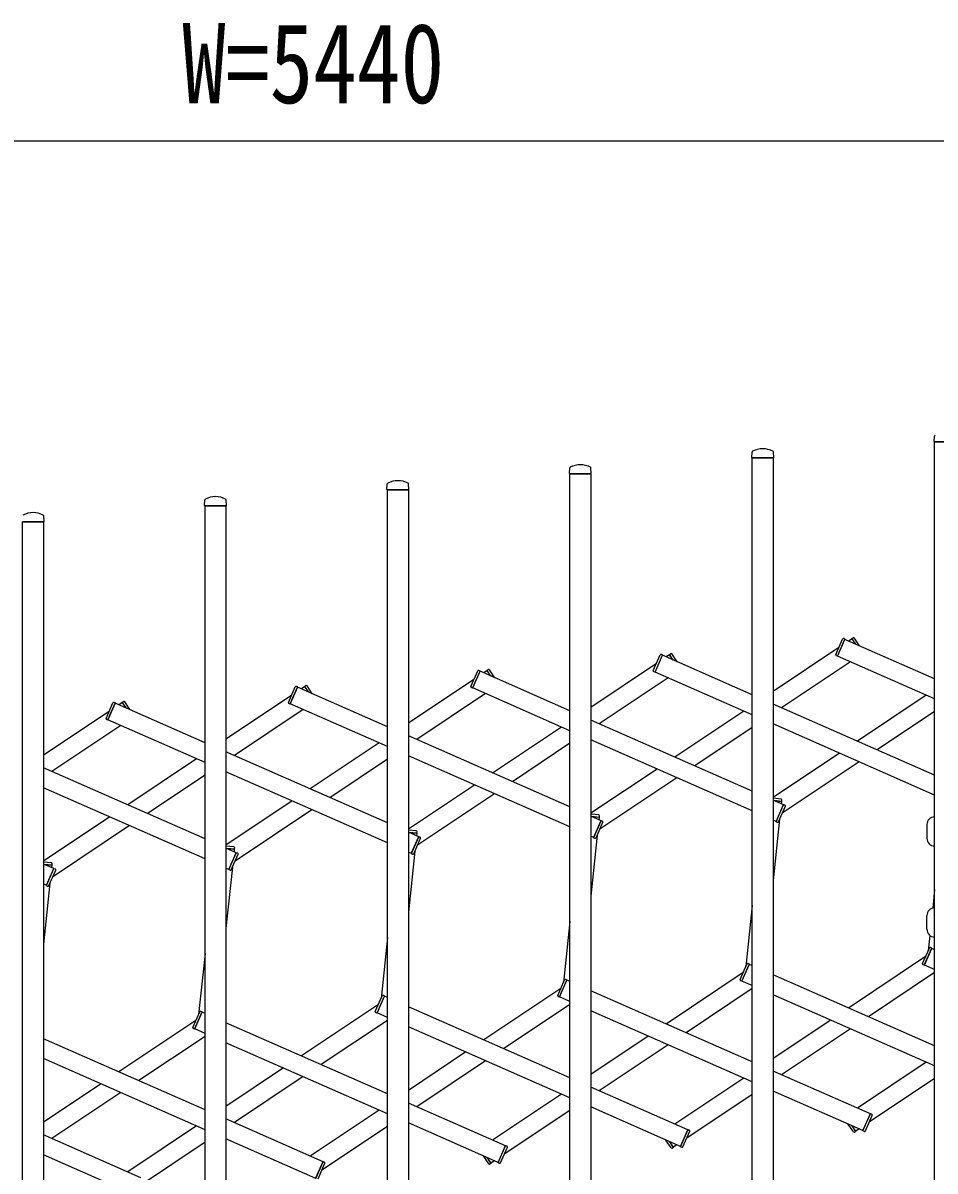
# Model space of a CAD drawing. Units: millimetres, scale not verified. Extents: x -16832 to 16820, y -11880 to 11880.
# Drawn here: x -348 to 652, y -7831 to -6572 of the extents above; entities that cross this region are included whole.
import ezdxf
from ezdxf.enums import TextEntityAlignment as Align

# ---------------------------------------------------------------- set-up
doc = ezdxf.new("R2010")
doc.units = ezdxf.units.MM
doc.header["$LTSCALE"] = 50
for name, color, linetype in [('0-3_YKK_13', 4, 'Continuous'), ('0-4_YKK_A1', 4, 'Continuous'), ('0-5_YKK_D', 6, 'Continuous')]:
    doc.layers.add(name, color=color, linetype=linetype)
doc.styles.add('ＭＳ ゴシック', font='')
doc.styles.get('ＭＳ ゴシック').set_extended_font_data('MS Gothic')

msp = doc.modelspace()

# ---------------------------------------------------------------- linework, layer by layer
at = {"layer": '0-3_YKK_13'}
for p, q in [((651.58, -7031.22), (651.95, -7025.09)), ((675.28, -7031.54), (651.88, -7031.54)), ((451.58, -7048.72), (451.95, -7042.59)), ((475.28, -7049.03), (451.88, -7049.03)), ((475.58, -7048.72), (475.2, -7042.59)), ((251.58, -7066.21), (251.95, -7060.09)), ((275.58, -7066.21), (275.2, -7060.09)), ((275.28, -7066.53), (251.88, -7066.53)), ((51.58, -7083.71), (51.95, -7077.58)), ((75.28, -7084.03), (51.88, -7084.03)), ((75.58, -7083.71), (75.2, -7077.58)), ((-148.42, -7101.21), (-148.05, -7095.08)), ((-124.42, -7101.21), (-124.8, -7095.08)), ((-324.42, -7118.71), (-324.8, -7112.58)), ((-124.72, -7101.53), (-148.12, -7101.53)), ((-324.72, -7119.02), (-348.12, -7119.02)), ((543.59, -7264.66), (551.08, -7247.63)), ((545.47, -7266.58), (553.77, -7247.72)), ((553.77, -7247.72), (552.4, -7247.12)), ((561.37, -7247.06), (562.61, -7246.23)), ((565.47, -7253.2), (561.37, -7247.06)), ((569.73, -7255.07), (564, -7246.5)), ((343.59, -7282.15), (351.08, -7265.13)), ((345.47, -7284.08), (353.77, -7265.22)), ((353.77, -7265.22), (352.4, -7264.62)), ((361.37, -7264.56), (362.61, -7263.72)), ((365.47, -7270.7), (361.37, -7264.56)), ((369.73, -7272.57), (364, -7264)), ((545.47, -7266.58), (544.1, -7265.97)), ((143.59, -7299.65), (151.08, -7282.63)), ((145.47, -7301.57), (153.77, -7282.72)), ((153.77, -7282.72), (152.4, -7282.11)), ((161.37, -7282.05), (162.61, -7281.22)), ((165.47, -7288.19), (161.37, -7282.05)), ((169.73, -7290.07), (164, -7281.5)), ((345.47, -7284.08), (344.1, -7283.47)), ((-56.41, -7317.15), (-48.92, -7300.12)), ((-54.53, -7319.07), (-46.23, -7300.22)), ((-46.23, -7300.22), (-47.6, -7299.61)), ((-38.63, -7299.55), (-37.39, -7298.72)), ((-34.53, -7305.69), (-38.63, -7299.55)), ((-30.27, -7307.57), (-36, -7298.99)), ((145.47, -7301.57), (144.1, -7300.97)), ((-256.41, -7334.65), (-248.92, -7317.62)), ((-254.53, -7336.57), (-246.23, -7317.71)), ((-246.23, -7317.71), (-247.6, -7317.11)), ((-238.63, -7317.05), (-237.39, -7316.22)), ((-234.53, -7323.19), (-238.63, -7317.05)), ((-230.27, -7325.06), (-236, -7316.49)), ((-54.53, -7319.07), (-55.9, -7318.47)), ((-254.53, -7336.57), (-255.9, -7335.96)), ((483.73, -7423.07), (475.08, -7422.17)), ((484.46, -7425.67), (475.77, -7424.75)), ((484.46, -7425.67), (484.62, -7424.17)), ((283.73, -7440.57), (275.08, -7439.66)), ((478.18, -7447.99), (486.48, -7429.14)), ((480.87, -7448.08), (488.36, -7431.06)), ((486.48, -7429.14), (487.85, -7429.74)), ((284.46, -7443.16), (275.77, -7442.25)), ((278.18, -7465.49), (286.48, -7446.63)), ((280.87, -7465.58), (288.36, -7448.56)), ((284.46, -7443.16), (284.62, -7441.67)), ((286.48, -7446.63), (287.85, -7447.24)), ((478.18, -7447.99), (479.55, -7448.6)), ((643.58, -7451.14), (643.58, -7466.14)), ((83.73, -7458.07), (75.08, -7457.16)), ((84.46, -7460.66), (75.77, -7459.75)), ((78.18, -7482.99), (86.48, -7464.13)), ((84.46, -7460.66), (84.62, -7459.17)), ((86.48, -7464.13), (87.85, -7464.74)), ((-116.27, -7475.57), (-124.92, -7474.66)), ((-115.54, -7478.16), (-124.23, -7477.25)), ((-115.54, -7478.16), (-115.38, -7476.67)), ((80.87, -7483.08), (88.36, -7466.05)), ((278.18, -7465.49), (279.55, -7466.09)), ((-121.82, -7500.48), (-113.52, -7481.63)), ((-119.13, -7500.58), (-111.64, -7483.55)), ((-113.52, -7481.63), (-112.15, -7482.23)), ((78.18, -7482.99), (79.55, -7483.59)), ((-316.27, -7493.07), (-324.92, -7492.16)), ((-315.54, -7495.66), (-324.23, -7494.74)), ((-321.82, -7517.98), (-313.52, -7499.13)), ((-319.13, -7518.07), (-311.64, -7501.05)), ((-315.54, -7495.66), (-315.38, -7494.16)), ((-313.52, -7499.13), (-312.15, -7499.73)), ((-121.82, -7500.48), (-120.45, -7501.09)), ((-321.82, -7517.98), (-320.45, -7518.59)), ((643.58, -7565.94), (643.58, -7550.94)), ((638.79, -7603.51), (646.28, -7586.49)), ((640.67, -7605.43), (648.97, -7586.58)), ((648.97, -7586.58), (647.6, -7585.97)), ((448.97, -7604.08), (447.6, -7603.47)), ((438.79, -7621.01), (446.28, -7603.98)), ((440.67, -7622.93), (448.97, -7604.08)), ((640.67, -7605.43), (639.3, -7604.83)), ((238.79, -7638.51), (246.28, -7621.48)), ((240.67, -7640.43), (248.97, -7621.57)), ((248.97, -7621.57), (247.6, -7620.97)), ((440.67, -7622.93), (439.3, -7622.33)), ((38.79, -7656), (46.28, -7638.98)), ((40.67, -7657.93), (48.97, -7639.07)), ((48.97, -7639.07), (47.6, -7638.47)), ((240.67, -7640.43), (239.3, -7639.82)), ((-161.21, -7673.5), (-153.72, -7656.48)), ((-159.33, -7675.42), (-151.03, -7656.57)), ((-151.03, -7656.57), (-152.4, -7655.96)), ((40.67, -7657.93), (39.3, -7657.32)), ((-159.33, -7675.42), (-160.7, -7674.82)), ((563.15, -7788.07), (557.42, -7779.5)), ((573.38, -7786.85), (581.68, -7767.99)), ((576.07, -7786.94), (583.56, -7769.91)), ((581.68, -7767.99), (583.05, -7768.6)), ((373.38, -7804.34), (381.68, -7785.49)), ((376.07, -7804.44), (383.56, -7787.41)), ((381.68, -7785.49), (383.05, -7786.09)), ((565.78, -7787.51), (561.68, -7781.37)), ((565.78, -7787.51), (564.54, -7788.34)), ((573.38, -7786.85), (574.75, -7787.45)), ((173.38, -7821.84), (181.68, -7802.99)), ((176.07, -7821.93), (183.56, -7804.91)), ((181.68, -7802.99), (183.05, -7803.59)), ((363.15, -7805.57), (357.42, -7796.99)), ((365.78, -7805.01), (361.68, -7798.87)), ((373.38, -7804.34), (374.75, -7804.95)), ((163.15, -7823.06), (157.42, -7814.49)), ((165.78, -7822.51), (161.68, -7816.37)), ((365.78, -7805.01), (364.54, -7805.84)), ((-26.62, -7839.34), (-18.32, -7820.48)), ((-23.93, -7839.43), (-16.44, -7822.41)), ((-18.32, -7820.48), (-16.95, -7821.09)), ((165.78, -7822.51), (164.54, -7823.34)), ((173.38, -7821.84), (174.75, -7822.45))]:
    msp.add_line(p, q, dxfattribs=at)
for centre, radius, start, end in [((652.95, -7025.15), 1, 117.6601, 176.5), ((651.88, -7031.24), 0.3, 176.5, 180), ((651.88, -7031.24), 0.3, 180, 270), ((451.88, -7048.73), 0.3, 176.5, 180), ((451.88, -7048.73), 0.3, 180, 270), ((452.95, -7042.65), 1, 117.6601, 176.5), ((463.58, -7062.92), 23.89, 62.3399, 117.6601), ((474.2, -7042.65), 1, 3.5, 62.3399), ((475.28, -7048.73), 0.3, 270, 0), ((475.28, -7048.73), 0.3, 0, 3.5), ((252.95, -7060.15), 1, 117.6601, 176.5), ((263.58, -7080.42), 23.89, 62.3399, 117.6601), ((274.2, -7060.15), 1, 3.5, 62.3399), ((63.58, -7097.92), 23.89, 62.3399, 117.6601), ((251.88, -7066.23), 0.3, 176.5, 180), ((251.88, -7066.23), 0.3, 180, 270), ((275.28, -7066.23), 0.3, 270, 0), ((275.28, -7066.23), 0.3, 0, 3.5), ((51.88, -7083.73), 0.3, 176.5, 180), ((51.88, -7083.73), 0.3, 180, 270), ((52.95, -7077.65), 1, 117.6601, 176.5), ((74.2, -7077.65), 1, 3.5, 62.3399), ((75.28, -7083.73), 0.3, 270, 0), ((75.28, -7083.73), 0.3, 0, 3.5), ((-147.05, -7095.14), 1, 117.6601, 176.5), ((-136.42, -7115.42), 23.89, 62.3399, 117.6601), ((-125.8, -7095.14), 1, 3.5, 62.3399), ((-336.42, -7132.92), 23.89, 62.3399, 117.6601), ((-325.8, -7112.64), 1, 3.5, 62.3399), ((-148.12, -7101.23), 0.3, 176.5, 180), ((-148.12, -7101.23), 0.3, 180, 270), ((-124.72, -7101.23), 0.3, 270, 0), ((-124.72, -7101.23), 0.3, 0, 3.5), ((-324.72, -7118.72), 0.3, 270, 0), ((-324.72, -7118.72), 0.3, 0, 3.5), ((552, -7248.03), 1, 66.24664, 156.24664), ((563.17, -7247.06), 1, 33.75336, 123.75336), ((363.17, -7264.55), 1, 33.75336, 123.75336), ((352, -7265.53), 1, 66.24664, 156.24664), ((544.5, -7265.06), 1, 156.24664, 246.24664), ((152, -7283.03), 1, 66.24664, 156.24664), ((163.17, -7282.05), 1, 33.75336, 123.75336), ((344.5, -7282.56), 1, 156.24664, 246.24664), ((-48, -7300.53), 1, 66.24664, 156.24664), ((-36.83, -7299.55), 1, 33.75336, 123.75336), ((144.5, -7300.05), 1, 156.24664, 246.24664), ((-248, -7318.03), 1, 66.24664, 156.24664), ((-236.83, -7317.05), 1, 33.75336, 123.75336), ((-55.5, -7317.55), 1, 156.24664, 246.24664), ((-255.5, -7335.05), 1, 156.24664, 246.24664), ((483.63, -7424.07), 1, 354.00983, 84.00983), ((487.45, -7430.66), 1, 336.24664, 66.24664), ((283.63, -7441.57), 1, 354.00983, 84.00983), ((287.45, -7448.15), 1, 336.24664, 66.24664), ((479.96, -7447.68), 1, 246.24664, 336.24664), ((652.08, -7451.14), 8.5, 90, 180), ((83.63, -7459.06), 1, 354.00983, 84.00983), ((87.45, -7465.65), 1, 336.24664, 66.24664), ((-116.37, -7476.56), 1, 354.00983, 84.00983), ((279.96, -7465.18), 1, 246.24664, 336.24664), ((652.08, -7466.14), 8.5, 180, 270), ((-112.55, -7483.15), 1, 336.24664, 66.24664), ((79.96, -7482.68), 1, 246.24664, 336.24664), ((-316.37, -7494.06), 1, 354.00983, 84.00983), ((-312.55, -7500.65), 1, 336.24664, 66.24664), ((-120.04, -7500.17), 1, 246.24664, 336.24664), ((-320.04, -7517.67), 1, 246.24664, 336.24664), ((652.08, -7550.94), 8.5, 90, 180), ((652.08, -7565.94), 8.5, 180, 270), ((647.2, -7586.89), 1, 66.24664, 156.24664), ((447.2, -7604.39), 1, 66.24664, 156.24664), ((639.7, -7603.91), 1, 156.24664, 246.24664), ((247.2, -7621.88), 1, 66.24664, 156.24664), ((439.7, -7621.41), 1, 156.24664, 246.24664), ((47.2, -7639.38), 1, 66.24664, 156.24664), ((239.7, -7638.91), 1, 156.24664, 246.24664), ((-152.8, -7656.88), 1, 66.24664, 156.24664), ((39.7, -7656.41), 1, 156.24664, 246.24664), ((-160.3, -7673.9), 1, 156.24664, 246.24664), ((582.65, -7769.51), 1, 336.24664, 66.24664), ((382.65, -7787.01), 1, 336.24664, 66.24664), ((563.98, -7787.51), 1, 213.75336, 303.75336), ((575.16, -7786.54), 1, 246.24664, 336.24664), ((182.65, -7804.51), 1, 336.24664, 66.24664), ((375.16, -7804.03), 1, 246.24664, 336.24664), ((363.98, -7805.01), 1, 213.75336, 303.75336), ((-17.35, -7822), 1, 336.24664, 66.24664), ((163.98, -7822.51), 1, 213.75336, 303.75336), ((175.16, -7821.53), 1, 246.24664, 336.24664)]:
    msp.add_arc(centre, radius, start, end, dxfattribs=at)
at = {"layer": '0-4_YKK_A1'}
for p, q in [((545.59, -7266.3), (553.65, -7248)), ((652.08, -7291.31), (553.65, -7248)), ((561.53, -7247.31), (557.78, -7249.82)), ((565.47, -7253.2), (561.53, -7247.31)), ((546.93, -7257.07), (475.08, -7305.08)), ((346.93, -7274.57), (275.08, -7322.58)), ((345.59, -7283.8), (353.65, -7265.5)), ((452.08, -7308.81), (353.65, -7265.5)), ((361.53, -7264.81), (357.78, -7267.31)), ((365.47, -7270.7), (361.53, -7264.81)), ((559.77, -7272.54), (484.28, -7322.99)), ((652.08, -7313.16), (545.59, -7266.3)), ((145.59, -7301.3), (153.65, -7282.99)), ((252.08, -7326.31), (153.65, -7282.99)), ((161.53, -7282.3), (157.78, -7284.81)), ((165.47, -7288.19), (161.53, -7282.3)), ((452.08, -7330.66), (345.59, -7283.8)), ((-54.41, -7318.8), (-46.35, -7300.49)), ((52.08, -7343.81), (-46.35, -7300.49)), ((-38.47, -7299.8), (-42.22, -7302.31)), ((-34.53, -7305.69), (-38.47, -7299.8)), ((146.93, -7292.06), (75.08, -7340.08)), ((252.08, -7348.16), (145.59, -7301.3)), ((359.77, -7290.04), (284.28, -7340.48)), ((-53.07, -7309.56), (-124.92, -7357.58)), ((159.77, -7307.54), (84.28, -7357.98)), ((642.87, -7309.11), (567.38, -7359.55)), ((-254.41, -7336.29), (-246.35, -7317.99)), ((-147.92, -7361.3), (-246.35, -7317.99)), ((-238.47, -7317.3), (-242.22, -7319.81)), ((-234.53, -7323.19), (-238.47, -7317.3)), ((-40.23, -7325.03), (-115.72, -7375.48)), ((52.08, -7365.66), (-54.41, -7318.8)), ((652.08, -7396.83), (475.08, -7318.93)), ((-253.07, -7327.06), (-324.92, -7375.08)), ((-147.92, -7383.15), (-254.41, -7336.29)), ((452.08, -7414.32), (275.08, -7336.43)), ((442.87, -7326.61), (367.38, -7377.05)), ((652.08, -7327.01), (589.09, -7369.11)), ((-240.23, -7342.53), (-315.72, -7392.98)), ((242.87, -7344.11), (167.38, -7394.55)), ((452.08, -7344.51), (389.09, -7386.6)), ((652.08, -7418.68), (475.08, -7340.78)), ((42.87, -7361.6), (-32.62, -7412.05)), ((252.08, -7431.82), (75.08, -7353.93)), ((252.08, -7362.01), (189.09, -7404.1)), ((452.08, -7436.18), (275.08, -7358.28)), ((52.08, -7449.32), (-124.92, -7371.43)), ((252.08, -7453.67), (75.08, -7375.78)), ((547.67, -7372.73), (475.08, -7421.24)), ((-147.92, -7466.82), (-324.92, -7388.92)), ((-157.13, -7379.1), (-232.62, -7429.55)), ((52.08, -7379.5), (-10.91, -7421.6)), ((569.37, -7382.28), (485.03, -7438.65)), ((-147.92, -7397), (-210.91, -7439.1)), ((52.08, -7471.17), (-124.92, -7393.28)), ((347.67, -7390.23), (275.08, -7438.74)), ((369.37, -7399.78), (285.03, -7456.14)), ((-147.92, -7488.67), (-324.92, -7410.77)), ((147.67, -7407.72), (75.08, -7456.23)), ((-52.33, -7425.22), (-124.92, -7473.73)), ((169.37, -7417.28), (85.03, -7473.64)), ((486.36, -7429.41), (475.08, -7424.45)), ((475.77, -7424.75), (484.17, -7425.63)), ((484.17, -7425.63), (483.88, -7428.32)), ((-30.63, -7434.77), (-114.97, -7491.14)), ((478.3, -7447.72), (486.36, -7429.41)), ((-252.33, -7442.72), (-324.92, -7491.23)), ((-230.63, -7452.27), (-314.97, -7508.64)), ((286.36, -7446.91), (275.08, -7441.94)), ((275.77, -7442.25), (284.17, -7443.13)), ((278.3, -7465.21), (286.36, -7446.91)), ((284.17, -7443.13), (283.88, -7445.82)), ((482.1, -7445.28), (475.08, -7512.26)), ((478.3, -7447.72), (475.08, -7446.3)), ((86.36, -7464.41), (75.08, -7459.44)), ((75.77, -7459.75), (84.17, -7460.63)), ((78.3, -7482.71), (86.36, -7464.41)), ((84.17, -7460.63), (83.88, -7463.32)), ((282.1, -7462.78), (275.08, -7529.76)), ((278.3, -7465.21), (275.08, -7463.79)), ((-113.64, -7481.9), (-124.92, -7476.94)), ((-124.23, -7477.25), (-115.83, -7478.13)), ((-121.7, -7500.21), (-113.64, -7481.9)), ((-115.83, -7478.13), (-116.12, -7480.82)), ((82.1, -7480.28), (75.08, -7547.26)), ((78.3, -7482.71), (75.08, -7481.29)), ((-313.64, -7499.4), (-324.92, -7494.44)), ((-324.23, -7494.74), (-315.83, -7495.62)), ((-321.7, -7517.71), (-313.64, -7499.4)), ((-315.83, -7495.62), (-316.12, -7498.31)), ((-117.9, -7497.78), (-124.92, -7564.75)), ((-121.7, -7500.21), (-124.92, -7498.79)), ((-317.9, -7515.27), (-324.92, -7582.25)), ((-321.7, -7517.71), (-324.92, -7516.29)), ((652.08, -7522.31), (649.93, -7542.71)), ((452.08, -7539.81), (445.05, -7606.78)), ((252.08, -7557.3), (245.05, -7624.28)), ((52.08, -7574.8), (45.05, -7641.78)), ((646.8, -7572.6), (645.05, -7589.29)), ((640.79, -7605.16), (648.85, -7586.85)), ((652.08, -7588.27), (648.85, -7586.85)), ((-147.92, -7592.3), (-154.95, -7659.28)), ((642.13, -7595.92), (557.78, -7652.29)), ((442.13, -7613.42), (357.78, -7669.79)), ((440.79, -7622.66), (448.85, -7604.35)), ((452.08, -7605.77), (448.85, -7604.35)), ((652.08, -7693.79), (475.08, -7615.89)), ((652.08, -7613.33), (579.48, -7661.84)), ((652.08, -7610.12), (640.79, -7605.16)), ((240.79, -7640.15), (248.85, -7621.85)), ((252.08, -7623.27), (248.85, -7621.85)), ((452.08, -7627.62), (440.79, -7622.66)), ((40.79, -7657.65), (48.85, -7639.35)), ((52.08, -7640.77), (48.85, -7639.35)), ((242.13, -7630.92), (157.78, -7687.28)), ((252.08, -7645.12), (240.79, -7640.15)), ((452.08, -7711.28), (275.08, -7633.39)), ((452.08, -7630.83), (379.48, -7679.34)), ((652.08, -7715.64), (475.08, -7637.74)), ((42.13, -7648.42), (-42.22, -7704.78)), ((252.08, -7728.78), (75.08, -7650.89)), ((252.08, -7648.33), (179.48, -7696.84)), ((-157.87, -7665.91), (-242.22, -7722.28)), ((-159.21, -7675.15), (-151.15, -7656.84)), ((-147.92, -7658.26), (-151.15, -7656.84)), ((52.08, -7665.82), (-20.52, -7714.33)), ((52.08, -7662.62), (40.79, -7657.65)), ((452.08, -7733.13), (275.08, -7655.24)), ((538.07, -7665.46), (475.08, -7707.56)), ((-147.92, -7680.11), (-159.21, -7675.15)), ((52.08, -7746.28), (-124.92, -7668.38)), ((252.08, -7750.63), (75.08, -7672.74)), ((559.77, -7675.01), (484.28, -7725.46)), ((-147.92, -7763.78), (-324.92, -7685.88)), ((-147.92, -7683.32), (-220.52, -7731.83)), ((52.08, -7768.13), (-124.92, -7690.24)), ((338.07, -7682.96), (275.08, -7725.06)), ((138.07, -7700.46), (75.08, -7742.55)), ((359.77, -7692.51), (284.28, -7742.96)), ((-147.92, -7785.63), (-324.92, -7707.73)), ((159.77, -7710.01), (84.28, -7760.45)), ((642.87, -7711.58), (567.38, -7762.03)), ((-61.93, -7717.96), (-124.92, -7760.05)), ((-40.23, -7727.51), (-115.72, -7777.95)), ((442.87, -7729.08), (367.38, -7779.53)), ((581.56, -7768.27), (475.08, -7721.41)), ((-261.93, -7735.45), (-324.92, -7777.55)), ((381.56, -7785.76), (275.08, -7738.9)), ((652.08, -7729.48), (580.22, -7777.5)), ((-240.23, -7745.01), (-315.72, -7795.45)), ((242.87, -7746.58), (167.38, -7797.02)), ((452.08, -7746.98), (380.22, -7795)), ((573.5, -7786.57), (475.08, -7743.26)), ((42.87, -7764.08), (-32.62, -7814.52)), ((181.56, -7803.26), (75.08, -7756.4)), ((252.08, -7764.48), (180.22, -7812.5)), ((373.5, -7804.07), (275.08, -7760.75)), ((-18.44, -7820.76), (-124.92, -7773.9)), ((173.5, -7821.57), (75.08, -7778.25)), ((573.5, -7786.57), (581.56, -7768.27)), ((-218.44, -7838.26), (-324.92, -7791.4)), ((-157.13, -7781.58), (-232.62, -7832.02)), ((52.08, -7781.98), (-19.78, -7829.99)), ((373.5, -7804.07), (381.56, -7785.76)), ((565.62, -7787.26), (561.68, -7781.37)), ((569.37, -7784.75), (565.62, -7787.26)), ((-147.92, -7799.48), (-219.78, -7847.49)), ((-26.5, -7839.06), (-124.92, -7795.75)), ((173.5, -7821.57), (181.56, -7803.26)), ((365.62, -7804.76), (361.68, -7798.87)), ((369.37, -7802.25), (365.62, -7804.76)), ((-226.5, -7856.56), (-324.92, -7813.25)), ((165.62, -7822.26), (161.68, -7816.37)), ((-26.5, -7839.06), (-18.44, -7820.76)), ((169.37, -7819.75), (165.62, -7822.26))]:
    msp.add_line(p, q, dxfattribs=at)
for points in [[(652.08, -7031.54), (675.08, -7031.54), (675.08, -8011.54), (652.08, -8011.54)], [(452.08, -7049.03), (475.08, -7049.03), (475.08, -8029.03), (452.08, -8029.03)], [(252.08, -7066.53), (275.08, -7066.53), (275.08, -8046.53), (252.08, -8046.53)], [(52.08, -7084.03), (75.08, -7084.03), (75.08, -8064.03), (52.08, -8064.03)], [(-147.92, -7101.53), (-124.92, -7101.53), (-124.92, -8081.53), (-147.92, -8081.53)], [(-347.92, -7119.02), (-324.92, -7119.02), (-324.92, -8099.02), (-347.92, -8099.02)]]:
    msp.add_lwpolyline(points, close=True, dxfattribs=at)
at = {"layer": '0-5_YKK_D'}
msp.add_line((-2568.92, -6701.5), (2671.07, -6701.5), dxfattribs=at)

# ---------------------------------------------------------------- texts
at = {"layer": '0-5_YKK_D', "style": 'ＭＳ ゴシック', "width": 0.8}
msp.add_text('W=5440', height=87.98, dxfattribs=at).set_placement((-172.93, -6686.5), align=Align.BOTTOM_LEFT)

doc.saveas('drawing.dxf')
